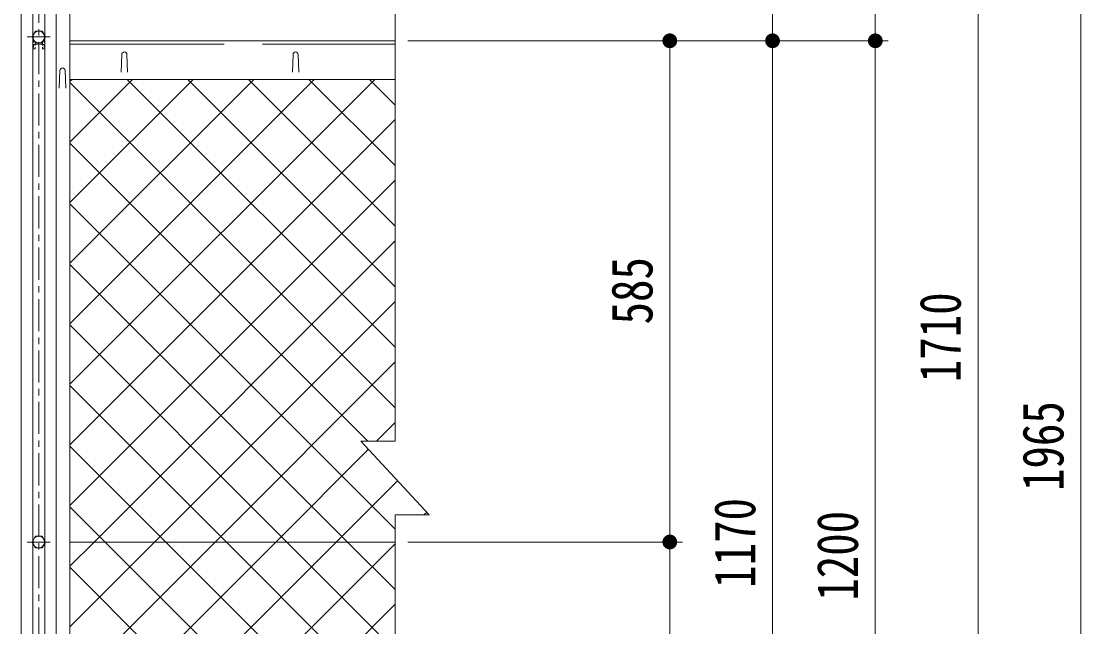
# Model space of a CAD drawing. Units: millimetres, scale not verified. Extents: x -4455 to 4455, y -3150 to 3150.
# Drawn here: x -1514 to -276, y 358 to 1065 of the extents above; entities that cross this region are included whole.
import ezdxf
from ezdxf.enums import TextEntityAlignment as Align

# ---------------------------------------------------------------- set-up
doc = ezdxf.new("R2010")
doc.units = ezdxf.units.MM
doc.header["$LTSCALE"] = 30
for name, pattern in [('DASHED', [7.5, 6, -1.5]), ('USER1', [2, 1.25, -0.25, 0.25, -0.25]), ('USER2', [0.1875, 0.125, -0.0625]), ('USER3', [4, 2.5, -0.5, 0.5, -0.5]), ('USER4', [1.125, 0.75, -0.125, 0.125, -0.125])]:
    doc.linetypes.add(name, pattern=pattern)
for name, color, linetype, lineweight in [('0-1_D-STR2', 2, 'Continuous', 13), ('0-2_D-STR1', 1, 'Continuous', 18), ('0-3_D-STR-DIM', 1, 'Continuous', 18), ('0-4_D-BMK', 2, 'USER4', 13), ('0-5_8部品', 7, 'Continuous', 9), ('0-6_D-STR3', 3, 'Continuous', 13), ('0-B_SUNPOU', 1, 'Continuous', 18)]:
    doc.layers.add(name, color=color, linetype=linetype, lineweight=lineweight)
doc.styles.add('ＭＳ ゴシック', font='')
doc.styles.get('ＭＳ ゴシック').set_extended_font_data('MS Gothic')

# ---------------------------------------------------------------- blocks, each defined once
blk = doc.blocks.new('M1')
at = {"layer": '0-B_SUNPOU'}
blk.add_line((-7.5, 0), (-57.86, 0), dxfattribs=at)
for points in [[(0, 0), (-7.5, 0), (-7.44, 0.94)], [(0, 0), (-7.44, -0.94), (-7.5, 0)], [(0, 0), (-7.44, 0.94), (-7.26, 1.87)], [(0, 0), (-7.26, -1.87), (-7.44, -0.94)], [(0, 0), (-7.26, 1.87), (-6.97, 2.76)], [(0, 0), (-6.97, -2.76), (-7.26, -1.87)], [(0, 0), (-6.97, 2.76), (-6.57, 3.61)], [(0, 0), (-6.57, -3.61), (-6.97, -2.76)], [(0, 0), (-6.57, 3.61), (-6.07, 4.41)], [(0, 0), (-6.07, -4.41), (-6.57, -3.61)], [(0, 0), (-6.07, 4.41), (-5.47, 5.13)], [(0, 0), (-5.47, -5.13), (-6.07, -4.41)], [(0, 0), (-5.47, 5.13), (-4.78, 5.78)], [(0, 0), (-4.78, -5.78), (-5.47, -5.13)], [(0, 0), (-4.78, 5.78), (-4.02, 6.33)], [(0, 0), (-4.02, -6.33), (-4.78, -5.78)], [(0, 0), (-4.02, 6.33), (-3.19, 6.79)], [(0, 0), (-3.19, -6.79), (-4.02, -6.33)], [(0, 0), (-3.19, 6.79), (-2.32, 7.13)], [(0, 0), (-2.32, -7.13), (-3.19, -6.79)], [(0, 0), (-2.32, 7.13), (-1.41, 7.37)], [(0, 0), (-1.41, -7.37), (-2.32, -7.13)], [(0, 0), (-1.41, 7.37), (-0.47, 7.49)], [(0, 0), (-0.47, -7.49), (-1.41, -7.37)], [(0, 0), (-0.47, 7.49), (0.47, 7.49)], [(0, 0), (0.47, -7.49), (-0.47, -7.49)], [(0, 0), (0.47, 7.49), (1.41, 7.37)], [(0, 0), (1.41, 7.37), (2.32, 7.13)], [(0, 0), (2.32, 7.13), (3.19, 6.79)], [(0, 0), (3.19, 6.79), (4.02, 6.33)], [(0, 0), (4.02, 6.33), (4.78, 5.78)], [(0, 0), (4.78, 5.78), (5.47, 5.13)], [(0, 0), (5.47, 5.13), (6.07, 4.41)], [(0, 0), (6.07, 4.41), (6.57, 3.61)], [(0, 0), (6.57, 3.61), (6.97, 2.76)], [(0, 0), (6.97, 2.76), (7.26, 1.87)], [(0, 0), (7.26, 1.87), (7.44, 0.94)], [(0, 0), (7.44, 0.94), (7.5, 0)], [(0, 0), (1.41, -7.37), (0.47, -7.49)], [(0, 0), (2.32, -7.13), (1.41, -7.37)], [(0, 0), (3.19, -6.79), (2.32, -7.13)], [(0, 0), (4.02, -6.33), (3.19, -6.79)], [(0, 0), (4.78, -5.78), (4.02, -6.33)], [(0, 0), (5.47, -5.13), (4.78, -5.78)], [(0, 0), (6.07, -4.41), (5.47, -5.13)], [(0, 0), (6.57, -3.61), (6.07, -4.41)], [(0, 0), (6.97, -2.76), (6.57, -3.61)], [(0, 0), (7.26, -1.87), (6.97, -2.76)], [(0, 0), (7.44, -0.94), (7.26, -1.87)], [(0, 0), (7.5, 0), (7.44, -0.94)]]:
    blk.add_solid(points, dxfattribs=at)

msp = doc.modelspace()

# ---------------------------------------------------------------- linework, layer by layer
at = {"layer": '0-1_D-STR2'}
for p, q in [((-1456.65, 994.69), (-1454.23, 997.1)), ((-1456.65, 923.98), (-1383.52, 997.1)), ((-1456.65, 853.27), (-1312.81, 997.1)), ((-1456.65, 782.56), (-1242.1, 997.1)), ((-1456.65, 711.85), (-1171.39, 997.1)), ((-1456.65, 641.14), (-1100.68, 997.1)), ((-1076.99, 613.62), (-1456.65, 993.27)), ((-1076.99, 684.33), (-1389.77, 997.1)), ((-1076.99, 755.04), (-1319.06, 997.1)), ((-1076.99, 825.75), (-1248.35, 997.1)), ((-1076.99, 896.46), (-1177.64, 997.1)), ((-1076.99, 967.17), (-1106.93, 997.1)), ((-1456.65, 570.42), (-1076.99, 950.08)), ((-1108.95, 574.86), (-1456.65, 922.56)), ((-1456.65, 499.71), (-1076.99, 879.37)), ((-1076.99, 472.19), (-1456.65, 851.85)), ((-1428.55, 457.1), (-1076.99, 808.66)), ((-1357.84, 457.1), (-1076.99, 737.95)), ((-1203.32, 457.1), (-1456.65, 710.43)), ((-1287.13, 457.1), (-1076.99, 667.24)), ((-1274.03, 457.1), (-1456.65, 639.72)), ((-1098.66, 574.86), (-1076.99, 596.53)), ((-1344.74, 457.1), (-1456.65, 569.01)), ((-1415.45, 457.1), (-1456.65, 498.3)), ((-1043.4, 488.7), (-1040.07, 492.03)), ((-1456.65, 429), (-1428.55, 457.1)), ((-1456.65, 358.29), (-1357.84, 457.1)), ((-1456.65, 287.58), (-1287.13, 457.1)), ((-1456.65, 75.45), (-1076.99, 455.11)), ((-1076.99, 118.64), (-1415.45, 457.1)), ((-1076.99, 189.35), (-1344.74, 457.1)), ((-1076.99, 260.06), (-1274.03, 457.1)), ((-1076.99, 330.77), (-1203.32, 457.1)), ((-1076.99, 47.93), (-1456.65, 427.59)), ((-1456.65, 4.74), (-1076.99, 384.4))]:
    msp.add_line(p, q, dxfattribs=at)
at = {"layer": '0-1_D-STR2', "color": 7, "lineweight": 9}
msp.add_line((-1456.65, 457.1), (-1076.99, 457.1), dxfattribs=at)
at = {"layer": '0-1_D-STR2'}
for points in [[(-1076.99, 401.48), (-1132.61, 457.1), (-1456.65, 781.14)], [(-1456.65, 216.87), (-1216.42, 457.1), (-1108.16, 565.36)], [(-1456.65, 146.16), (-1145.71, 457.1), (-1074.12, 528.69)]]:
    msp.add_lwpolyline(points, dxfattribs=at)
at = {"layer": '0-2_D-STR1'}
for p, q in [((-1513.63, 1552.14), (-1513.64, -412.9)), ((-1500.14, 1552.2), (-1500.15, -412.9)), ((-1486.14, 1552.2), (-1486.15, -412.9)), ((-1472.65, 1552.14), (-1472.65, -412.9)), ((-1456.65, 1552.2), (-1456.65, -412.9)), ((-1456.65, 1042.1), (-1076.99, 1042.1)), ((-1396.9, 1005.6), (-1396.15, 1026.1)), ((-1389.4, 1005.6), (-1390.15, 1026.1)), ((-1196.9, 1005.6), (-1196.15, 1026.1)), ((-1189.4, 1005.6), (-1190.15, 1026.1)), ((-1469.13, 986.95), (-1468.38, 1007.45)), ((-1461.63, 986.95), (-1462.38, 1007.45)), ((-1456.65, 997.1), (-1076.99, 997.1))]:
    msp.add_line(p, q, dxfattribs=at)
at = {"layer": '0-2_D-STR1', "linetype": 'DASHED'}
msp.add_line((-1456.65, 1038.1), (-1076.99, 1038.1), dxfattribs=at)
at = {"layer": '0-2_D-STR1'}
for centre in [(-1393.15, 1026.1), (-1193.15, 1026.1), (-1465.38, 1007.45)]:
    msp.add_arc(centre, 3, 0, 180, dxfattribs=at)
at = {"layer": '0-3_D-STR-DIM', "color": 4, "lineweight": 13}
for p, q in [((-1076.99, 1585.62), (-1076.99, 574.86)), ((-1116.99, 574.86), (-1036.99, 488.7)), ((-1076.99, 574.86), (-1116.99, 574.86)), ((-1076.99, 488.7), (-1076.99, -222.98)), ((-1076.99, 488.7), (-1036.99, 488.7))]:
    msp.add_line(p, q, dxfattribs=at)
at = {"layer": '0-3_D-STR-DIM'}
for p, q in [((-396.14, 1517.64), (-396.14, -123.4)), ((-276.14, 1517.64), (-276.14, -378.4)), ((-1061.99, 1042.1), (-621.14, 1042.1)), ((-1061.99, 1042.1), (-741.14, 1042.1)), ((-1061.99, 1042.1), (-501.14, 1042.1)), ((-1061.99, 1042.1), (-501.14, 1042.1)), ((-1061.99, 1042.1), (-621.14, 1042.1)), ((-756.14, 1007.6), (-756.14, 491.6)), ((-636.14, -93.4), (-636.14, 1007.6)), ((-516.14, 1007.6), (-516.14, -123.4)), ((-1061.99, 457.1), (-741.14, 457.1)), ((-1061.99, 457.1), (-741.14, 457.1)), ((-756.14, 422.6), (-756.14, -93.4))]:
    msp.add_line(p, q, dxfattribs=at)
at = {"layer": '0-4_D-BMK', "linetype": 'USER1'}
msp.add_line((-1493.15, 1580.7), (-1493.15, -435.73), dxfattribs=at)
at = {"layer": '0-4_D-BMK', "linetype": 'USER3'}
msp.add_line((-1506.59, 1046.56), (-1479.7, 1046.56), dxfattribs=at)
at = {"layer": '0-5_8部品', "color": 1, "linetype": 'USER1', "lineweight": 18}
msp.add_line((-1506.59, 457.1), (-1479.7, 457.1), dxfattribs=at)
at = {"layer": '0-5_8部品', "color": 3, "lineweight": 18}
msp.add_lwpolyline([(-1485.31, 457.1), (-1489.23, 450.32), (-1497.07, 450.32), (-1500.99, 457.1), (-1497.07, 463.89), (-1489.23, 463.89)], close=True, dxfattribs=at)
msp.add_circle((-1493.15, 457.1), 6.8, dxfattribs=at)
at = {"layer": '0-6_D-STR3', "color": 1, "linetype": 'USER2'}
for p, q in [((-1499.4, 1043.8), (-1499.4, 1032.88)), ((-1498.58, 1042.38), (-1499.4, 1042.38)), ((-1488.9, 1040.34), (-1488.9, 1032.88)), ((-1487.73, 1042.38), (-1486.9, 1042.38)), ((-1486.9, 1043.8), (-1486.9, 1032.88)), ((-1497.4, 1037.88), (-1499.4, 1037.88)), ((-1497.4, 1038.1), (-1488.9, 1038.1)), ((-1488.9, 1037.88), (-1486.9, 1037.88)), ((-1488.9, 1032.88), (-1486.9, 1032.88))]:
    msp.add_line(p, q, dxfattribs=at)
at = {"layer": '0-6_D-STR3'}
msp.add_lwpolyline([(-1485.31, 1046.56), (-1489.23, 1053.35), (-1497.07, 1053.35), (-1500.99, 1046.56), (-1497.07, 1039.77), (-1489.23, 1039.77)], close=True, dxfattribs=at)
at = {"layer": '0-6_D-STR3', "color": 1, "linetype": 'USER2'}
msp.add_lwpolyline([(-1497.4, 1040.34), (-1497.4, 1032.88), (-1499.4, 1032.88)], dxfattribs=at)
at = {"layer": '0-6_D-STR3'}
msp.add_circle((-1493.15, 1046.56), 6.8, dxfattribs=at)

# ---------------------------------------------------------------- block references
at = {"layer": '0-3_D-STR-DIM', "xscale": 1.15, "yscale": 1.15}
for p, rotation in [((-636.14, 1042.1), 270), ((-516.14, 1042.1), 270), ((-756.14, 1042.1), 90), ((-636.14, 1042.1), 90), ((-516.14, 1042.1), 90), ((-756.14, 457.1), 270), ((-756.14, 457.1), 90)]:
    msp.add_blockref('M1', p, dxfattribs=dict(at, rotation=rotation))

# ---------------------------------------------------------------- texts
at = {"layer": '0-3_D-STR-DIM', "color": 3, "style": 'ＭＳ ゴシック', "width": 0.8}
for s, p in [('585', (-761.89, 711.02)), ('1710', (-401.89, 643.6)), ('1965', (-281.89, 516.62)), ('1170', (-641.89, 403.58)), ('1200', (-521.89, 388.58))]:
    msp.add_text(s, height=48.17, rotation=90, dxfattribs=at).set_placement(p, align=Align.BOTTOM_LEFT)

doc.saveas('drawing.dxf')
